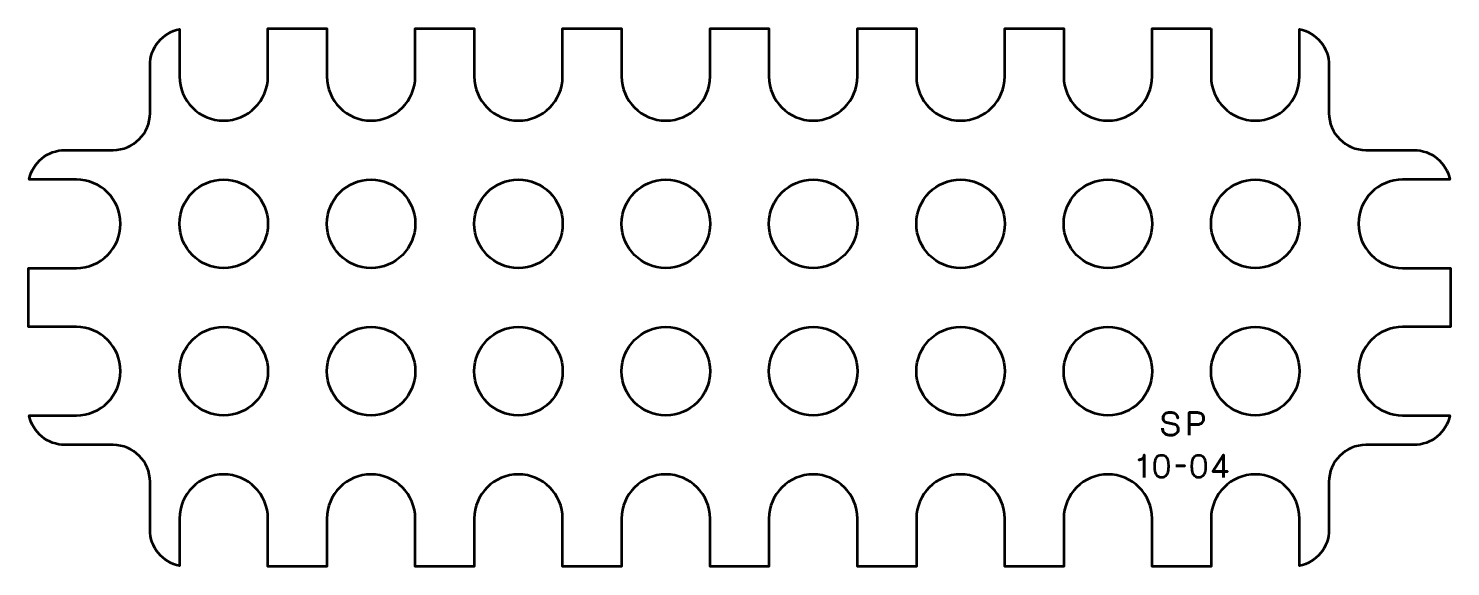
# Model space of a CAD drawing. Header units: centimetres. Extents: x -13.2 to 6.1, y -17.5 to -10.2.
import ezdxf

# ---------------------------------------------------------------- set-up
doc = ezdxf.new("R2010")
doc.units = ezdxf.units.CM
doc.header["$MEASUREMENT"] = 0
doc.layers.add('Layer 1', color=7, linetype='Continuous')

msp = doc.modelspace()

# ---------------------------------------------------------------- linework, layer by layer
at = {"layer": 'Layer 1', "color": 250, "lineweight": 53}
for centre in [(-10.5, -12.84998), (-8.5, -12.84998), (-6.5, -12.84998), (-4.5, -12.84998), (-2.5, -12.84998), (-0.5, -12.84998), (1.5, -12.84998), (3.5, -12.84998), (-10.5, -14.84998), (-8.5, -14.84998), (-6.5, -14.84998), (-4.5, -14.84998), (-2.5, -14.84998), (-0.5, -14.84998), (1.5, -14.84998), (3.5, -14.84998)]:
    msp.add_ellipse(centre, major_axis=(0, 0.6), ratio=1, dxfattribs=at)
msp.add_open_spline([(2.9, -10.2), (2.9, -10.2), (2.09999, -10.2), (2.09999, -10.2), (2.09999, -10.2), (2.09999, -10.2), (2.1, -10.84998), (2.1, -10.84998), (2.1, -10.84998), (2.1, -11.1813), (1.83132, -11.44998), (1.5, -11.44998), (1.5, -11.44998), (1.16868, -11.44998), (0.9, -11.1813), (0.9, -10.84998), (0.9, -10.84998), (0.9, -10.84998), (0.9, -10.2), (0.9, -10.2), (0.9, -10.2), (0.9, -10.2), (0.09999, -10.2), (0.09999, -10.2), (0.09999, -10.2), (0.09999, -10.2), (0.1, -10.84998), (0.1, -10.84998), (0.1, -10.84998), (0.1, -11.1813), (-0.16868, -11.44998), (-0.5, -11.44998), (-0.5, -11.44998), (-0.83132, -11.44998), (-1.1, -11.1813), (-1.1, -10.84998), (-1.1, -10.84998), (-1.1, -10.84998), (-1.1, -10.2), (-1.1, -10.2), (-1.1, -10.2), (-1.1, -10.2), (-1.90001, -10.2), (-1.90001, -10.2), (-1.90001, -10.2), (-1.90001, -10.2), (-1.9, -10.84998), (-1.9, -10.84998), (-1.9, -10.84998), (-1.9, -11.1813), (-2.16868, -11.44998), (-2.5, -11.44998), (-2.5, -11.44998), (-2.83132, -11.44998), (-3.1, -11.1813), (-3.1, -10.84998), (-3.1, -10.84998), (-3.1, -10.84998), (-3.1, -10.2), (-3.1, -10.2), (-3.1, -10.2), (-3.1, -10.2), (-3.90001, -10.2), (-3.90001, -10.2), (-3.90001, -10.2), (-3.90001, -10.2), (-3.9, -10.84998), (-3.9, -10.84998), (-3.9, -10.84998), (-3.9, -11.1813), (-4.16868, -11.44998), (-4.5, -11.44998), (-4.5, -11.44998), (-4.83132, -11.44998), (-5.1, -11.1813), (-5.1, -10.84998), (-5.1, -10.84998), (-5.1, -10.84998), (-5.1, -10.2), (-5.1, -10.2), (-5.1, -10.2), (-5.1, -10.2), (-5.90001, -10.2), (-5.90001, -10.2), (-5.90001, -10.2), (-5.90001, -10.2), (-5.9, -10.84998), (-5.9, -10.84998), (-5.9, -10.84998), (-5.9, -11.1813), (-6.16868, -11.44998), (-6.5, -11.44998), (-6.5, -11.44998), (-6.83132, -11.44998), (-7.1, -11.1813), (-7.1, -10.84998), (-7.1, -10.84998), (-7.1, -10.84998), (-7.1, -10.2), (-7.1, -10.2), (-7.1, -10.2), (-7.1, -10.2), (-7.90001, -10.2), (-7.90001, -10.2), (-7.90001, -10.2), (-7.90001, -10.2), (-7.9, -10.84998), (-7.9, -10.84998), (-7.9, -10.84998), (-7.9, -11.1813), (-8.16868, -11.44998), (-8.5, -11.44998), (-8.5, -11.44998), (-8.83132, -11.44998), (-9.1, -11.1813), (-9.1, -10.84998), (-9.1, -10.84998), (-9.1, -10.84998), (-9.1, -10.2), (-9.1, -10.2), (-9.1, -10.2), (-9.1, -10.2), (-9.90001, -10.2), (-9.90001, -10.2), (-9.90001, -10.2), (-9.90001, -10.2), (-9.9, -10.84998), (-9.9, -10.84998), (-9.9, -10.84998), (-9.9, -11.1813), (-10.16868, -11.44998), (-10.5, -11.44998), (-10.5, -11.44998), (-10.83132, -11.44998), (-11.1, -11.1813), (-11.1, -10.84998), (-11.1, -10.84998), (-11.1, -10.84998), (-11.1, -10.21001), (-11.1, -10.21001), (-11.1, -10.21001), (-11.3282, -10.25634), (-11.50004, -10.45814), (-11.50004, -10.7), (-11.50004, -10.7), (-11.50004, -10.7), (-11.50004, -11.35), (-11.50004, -11.35), (-11.50004, -11.35), (-11.50004, -11.62609), (-11.72395, -11.85), (-12.00004, -11.85), (-12.00004, -11.85), (-12.00004, -11.85), (-12.65004, -11.85), (-12.65004, -11.85), (-12.65004, -11.85), (-12.89188, -11.85), (-13.09367, -12.02181), (-13.14002, -12.24998), (-13.14002, -12.24998), (-13.14002, -12.24998), (-12.5, -12.24998), (-12.5, -12.24998), (-12.5, -12.24998), (-12.16868, -12.24998), (-11.9, -12.51866), (-11.9, -12.84998), (-11.9, -12.84998), (-11.9, -13.1813), (-12.16868, -13.44998), (-12.5, -13.44997), (-12.5, -13.44997), (-12.5, -13.44997), (-13.15004, -13.44998), (-13.15004, -13.44998), (-13.15004, -13.44998), (-13.15004, -13.44998), (-13.15004, -14.24998), (-13.15004, -14.24998), (-13.15004, -14.24998), (-13.15004, -14.24998), (-12.5, -14.24998), (-12.5, -14.24998), (-12.5, -14.24998), (-12.16868, -14.24998), (-11.9, -14.51866), (-11.9, -14.84998), (-11.9, -14.84998), (-11.9, -15.1813), (-12.16868, -15.44998), (-12.5, -15.44997), (-12.5, -15.44997), (-12.5, -15.44997), (-13.14003, -15.44998), (-13.14003, -15.44998), (-13.14003, -15.44998), (-13.09369, -15.67818), (-12.89189, -15.85), (-12.65004, -15.85), (-12.65004, -15.85), (-12.65004, -15.85), (-12.00004, -15.85), (-12.00004, -15.85), (-12.00004, -15.85), (-11.72395, -15.85), (-11.50004, -16.07391), (-11.50004, -16.35), (-11.50004, -16.35), (-11.50004, -16.35), (-11.50004, -17), (-11.50004, -17), (-11.50004, -17), (-11.50004, -17.24186), (-11.3282, -17.44366), (-11.1, -17.48999), (-11.1, -17.48999), (-11.1, -17.48999), (-11.1, -16.84998), (-11.1, -16.84998), (-11.1, -16.84998), (-11.1, -16.51866), (-10.83132, -16.24998), (-10.5, -16.24998), (-10.5, -16.24998), (-10.16868, -16.24998), (-9.9, -16.51866), (-9.90001, -16.84998), (-9.90001, -16.84998), (-9.90001, -16.84998), (-9.9, -17.5), (-9.9, -17.5), (-9.9, -17.5), (-9.9, -17.5), (-9.1, -17.5), (-9.1, -17.5), (-9.1, -17.5), (-9.1, -17.5), (-9.1, -16.84998), (-9.1, -16.84998), (-9.1, -16.84998), (-9.1, -16.51866), (-8.83132, -16.24998), (-8.5, -16.24998), (-8.5, -16.24998), (-8.16868, -16.24998), (-7.9, -16.51866), (-7.90001, -16.84998), (-7.90001, -16.84998), (-7.90001, -16.84998), (-7.9, -17.5), (-7.9, -17.5), (-7.9, -17.5), (-7.9, -17.5), (-7.1, -17.5), (-7.1, -17.5), (-7.1, -17.5), (-7.1, -17.5), (-7.1, -16.84998), (-7.1, -16.84998), (-7.1, -16.84998), (-7.1, -16.51866), (-6.83132, -16.24998), (-6.5, -16.24998), (-6.5, -16.24998), (-6.16868, -16.24998), (-5.9, -16.51866), (-5.90001, -16.84998), (-5.90001, -16.84998), (-5.90001, -16.84998), (-5.9, -17.5), (-5.9, -17.5), (-5.9, -17.5), (-5.9, -17.5), (-5.1, -17.5), (-5.1, -17.5), (-5.1, -17.5), (-5.1, -17.5), (-5.1, -16.84998), (-5.1, -16.84998), (-5.1, -16.84998), (-5.1, -16.51866), (-4.83132, -16.24998), (-4.5, -16.24998), (-4.5, -16.24998), (-4.16868, -16.24998), (-3.9, -16.51866), (-3.90001, -16.84998), (-3.90001, -16.84998), (-3.90001, -16.84998), (-3.9, -17.5), (-3.9, -17.5), (-3.9, -17.5), (-3.9, -17.5), (-3.1, -17.5), (-3.1, -17.5), (-3.1, -17.5), (-3.1, -17.5), (-3.1, -16.84998), (-3.1, -16.84998), (-3.1, -16.84998), (-3.1, -16.51866), (-2.83132, -16.24998), (-2.5, -16.24998), (-2.5, -16.24998), (-2.16868, -16.24998), (-1.9, -16.51866), (-1.90001, -16.84998), (-1.90001, -16.84998), (-1.90001, -16.84998), (-1.9, -17.5), (-1.9, -17.5), (-1.9, -17.5), (-1.9, -17.5), (-1.1, -17.5), (-1.1, -17.5), (-1.1, -17.5), (-1.1, -17.5), (-1.1, -16.84998), (-1.1, -16.84998), (-1.1, -16.84998), (-1.1, -16.51866), (-0.83132, -16.24998), (-0.5, -16.24998), (-0.5, -16.24998), (-0.16868, -16.24998), (0.1, -16.51866), (0.09999, -16.84998), (0.09999, -16.84998), (0.09999, -16.84998), (0.1, -17.5), (0.1, -17.5), (0.1, -17.5), (0.1, -17.5), (0.9, -17.5), (0.9, -17.5), (0.9, -17.5), (0.9, -17.5), (0.9, -16.84998), (0.9, -16.84998), (0.9, -16.84998), (0.9, -16.51866), (1.16868, -16.24998), (1.5, -16.24998), (1.5, -16.24998), (1.83132, -16.24998), (2.1, -16.51866), (2.09999, -16.84998), (2.09999, -16.84998), (2.09999, -16.84998), (2.1, -17.5), (2.1, -17.5), (2.1, -17.5), (2.1, -17.5), (2.9, -17.5), (2.9, -17.5), (2.9, -17.5), (2.9, -17.5), (2.9, -16.84998), (2.9, -16.84998), (2.9, -16.84998), (2.9, -16.51866), (3.16868, -16.24998), (3.5, -16.24998), (3.5, -16.24998), (3.83132, -16.24998), (4.1, -16.51866), (4.09999, -16.84998), (4.09999, -16.84998), (4.09999, -16.84998), (4.1, -17.48998), (4.1, -17.48998), (4.1, -17.48998), (4.32817, -17.44363), (4.49996, -17.24183), (4.49996, -17), (4.49996, -17), (4.49996, -17), (4.49996, -16.35), (4.49996, -16.35), (4.49996, -16.35), (4.49996, -16.07391), (4.72387, -15.85), (4.99996, -15.85), (4.99996, -15.85), (4.99996, -15.85), (5.64996, -15.85), (5.64996, -15.85), (5.64996, -15.85), (5.89181, -15.85), (6.09361, -15.67817), (6.13995, -15.44997), (6.13995, -15.44997), (6.13995, -15.44997), (5.5, -15.44998), (5.5, -15.44998), (5.5, -15.44998), (5.16868, -15.44998), (4.9, -15.1813), (4.9, -14.84998), (4.9, -14.84998), (4.9, -14.51866), (5.16868, -14.24998), (5.5, -14.24998), (5.5, -14.24998), (5.5, -14.24998), (6.14996, -14.24998), (6.14996, -14.24998), (6.14996, -14.24998), (6.14996, -14.24998), (6.14996, -13.44997), (6.14996, -13.44997), (6.14996, -13.44997), (6.14996, -13.44997), (5.5, -13.44998), (5.5, -13.44998), (5.5, -13.44998), (5.16868, -13.44998), (4.9, -13.1813), (4.9, -12.84998), (4.9, -12.84998), (4.9, -12.51866), (5.16868, -12.24998), (5.5, -12.24998), (5.5, -12.24998), (5.5, -12.24998), (6.13994, -12.24998), (6.13994, -12.24998), (6.13994, -12.24998), (6.09359, -12.02181), (5.8918, -11.85), (5.64996, -11.85), (5.64996, -11.85), (5.64996, -11.85), (4.99996, -11.85), (4.99996, -11.85), (4.99996, -11.85), (4.72387, -11.85), (4.49996, -11.62609), (4.49996, -11.35), (4.49996, -11.35), (4.49996, -11.35), (4.49996, -10.7), (4.49996, -10.7), (4.49996, -10.7), (4.49996, -10.45817), (4.32816, -10.25638), (4.09999, -10.21002), (4.09999, -10.21002), (4.09999, -10.21002), (4.1, -10.84998), (4.1, -10.84998), (4.1, -10.84998), (4.1, -11.1813), (3.83132, -11.44998), (3.5, -11.44998), (3.5, -11.44998), (3.16868, -11.44998), (2.9, -11.1813), (2.9, -10.84998), (2.9, -10.84998), (2.9, -10.84998), (2.9, -10.2), (2.9, -10.2)], degree=3, knots=[0, 0, 0, 0, 0.00862069, 0.00862069, 0.00862069, 0.00862069, 0.01724138, 0.01724138, 0.01724138, 0.01724138, 0.02586207, 0.02586207, 0.02586207, 0.02586207, 0.03448276, 0.03448276, 0.03448276, 0.03448276, 0.04310345, 0.04310345, 0.04310345, 0.04310345, 0.05172414, 0.05172414, 0.05172414, 0.05172414, 0.06034483, 0.06034483, 0.06034483, 0.06034483, 0.06896552, 0.06896552, 0.06896552, 0.06896552, 0.07758621, 0.07758621, 0.07758621, 0.07758621, 0.0862069, 0.0862069, 0.0862069, 0.0862069, 0.09482759, 0.09482759, 0.09482759, 0.09482759, 0.10344828, 0.10344828, 0.10344828, 0.10344828, 0.11206897, 0.11206897, 0.11206897, 0.11206897, 0.12068966, 0.12068966, 0.12068966, 0.12068966, 0.12931034, 0.12931034, 0.12931034, 0.12931034, 0.13793103, 0.13793103, 0.13793103, 0.13793103, 0.14655172, 0.14655172, 0.14655172, 0.14655172, 0.15517241, 0.15517241, 0.15517241, 0.15517241, 0.1637931, 0.1637931, 0.1637931, 0.1637931, 0.17241379, 0.17241379, 0.17241379, 0.17241379, 0.18103448, 0.18103448, 0.18103448, 0.18103448, 0.18965517, 0.18965517, 0.18965517, 0.18965517, 0.19827586, 0.19827586, 0.19827586, 0.19827586, 0.20689655, 0.20689655, 0.20689655, 0.20689655, 0.21551724, 0.21551724, 0.21551724, 0.21551724, 0.22413793, 0.22413793, 0.22413793, 0.22413793, 0.23275862, 0.23275862, 0.23275862, 0.23275862, 0.24137931, 0.24137931, 0.24137931, 0.24137931, 0.25, 0.25, 0.25, 0.25, 0.25862069, 0.25862069, 0.25862069, 0.25862069, 0.26724138, 0.26724138, 0.26724138, 0.26724138, 0.27586207, 0.27586207, 0.27586207, 0.27586207, 0.28448276, 0.28448276, 0.28448276, 0.28448276, 0.29310345, 0.29310345, 0.29310345, 0.29310345, 0.30172414, 0.30172414, 0.30172414, 0.30172414, 0.31034483, 0.31034483, 0.31034483, 0.31034483, 0.31896552, 0.31896552, 0.31896552, 0.31896552, 0.32758621, 0.32758621, 0.32758621, 0.32758621, 0.3362069, 0.3362069, 0.3362069, 0.3362069, 0.34482759, 0.34482759, 0.34482759, 0.34482759, 0.35344828, 0.35344828, 0.35344828, 0.35344828, 0.36206897, 0.36206897, 0.36206897, 0.36206897, 0.37068966, 0.37068966, 0.37068966, 0.37068966, 0.37931034, 0.37931034, 0.37931034, 0.37931034, 0.38793103, 0.38793103, 0.38793103, 0.38793103, 0.39655172, 0.39655172, 0.39655172, 0.39655172, 0.40517241, 0.40517241, 0.40517241, 0.40517241, 0.4137931, 0.4137931, 0.4137931, 0.4137931, 0.42241379, 0.42241379, 0.42241379, 0.42241379, 0.43103448, 0.43103448, 0.43103448, 0.43103448, 0.43965517, 0.43965517, 0.43965517, 0.43965517, 0.44827586, 0.44827586, 0.44827586, 0.44827586, 0.45689655, 0.45689655, 0.45689655, 0.45689655, 0.46551724, 0.46551724, 0.46551724, 0.46551724, 0.47413793, 0.47413793, 0.47413793, 0.47413793, 0.48275862, 0.48275862, 0.48275862, 0.48275862, 0.49137931, 0.49137931, 0.49137931, 0.49137931, 0.5, 0.5, 0.5, 0.5, 0.50862069, 0.50862069, 0.50862069, 0.50862069, 0.51724138, 0.51724138, 0.51724138, 0.51724138, 0.52586207, 0.52586207, 0.52586207, 0.52586207, 0.53448276, 0.53448276, 0.53448276, 0.53448276, 0.54310345, 0.54310345, 0.54310345, 0.54310345, 0.55172414, 0.55172414, 0.55172414, 0.55172414, 0.56034483, 0.56034483, 0.56034483, 0.56034483, 0.56896552, 0.56896552, 0.56896552, 0.56896552, 0.57758621, 0.57758621, 0.57758621, 0.57758621, 0.5862069, 0.5862069, 0.5862069, 0.5862069, 0.59482759, 0.59482759, 0.59482759, 0.59482759, 0.60344828, 0.60344828, 0.60344828, 0.60344828, 0.61206897, 0.61206897, 0.61206897, 0.61206897, 0.62068966, 0.62068966, 0.62068966, 0.62068966, 0.62931034, 0.62931034, 0.62931034, 0.62931034, 0.63793103, 0.63793103, 0.63793103, 0.63793103, 0.64655172, 0.64655172, 0.64655172, 0.64655172, 0.65517241, 0.65517241, 0.65517241, 0.65517241, 0.6637931, 0.6637931, 0.6637931, 0.6637931, 0.67241379, 0.67241379, 0.67241379, 0.67241379, 0.68103448, 0.68103448, 0.68103448, 0.68103448, 0.68965517, 0.68965517, 0.68965517, 0.68965517, 0.69827586, 0.69827586, 0.69827586, 0.69827586, 0.70689655, 0.70689655, 0.70689655, 0.70689655, 0.71551724, 0.71551724, 0.71551724, 0.71551724, 0.72413793, 0.72413793, 0.72413793, 0.72413793, 0.73275862, 0.73275862, 0.73275862, 0.73275862, 0.74137931, 0.74137931, 0.74137931, 0.74137931, 0.75, 0.75, 0.75, 0.75, 0.75862069, 0.75862069, 0.75862069, 0.75862069, 0.76724138, 0.76724138, 0.76724138, 0.76724138, 0.77586207, 0.77586207, 0.77586207, 0.77586207, 0.78448276, 0.78448276, 0.78448276, 0.78448276, 0.79310345, 0.79310345, 0.79310345, 0.79310345, 0.80172414, 0.80172414, 0.80172414, 0.80172414, 0.81034483, 0.81034483, 0.81034483, 0.81034483, 0.81896552, 0.81896552, 0.81896552, 0.81896552, 0.82758621, 0.82758621, 0.82758621, 0.82758621, 0.8362069, 0.8362069, 0.8362069, 0.8362069, 0.84482759, 0.84482759, 0.84482759, 0.84482759, 0.85344828, 0.85344828, 0.85344828, 0.85344828, 0.86206897, 0.86206897, 0.86206897, 0.86206897, 0.87068966, 0.87068966, 0.87068966, 0.87068966, 0.87931034, 0.87931034, 0.87931034, 0.87931034, 0.88793103, 0.88793103, 0.88793103, 0.88793103, 0.89655172, 0.89655172, 0.89655172, 0.89655172, 0.90517241, 0.90517241, 0.90517241, 0.90517241, 0.9137931, 0.9137931, 0.9137931, 0.9137931, 0.92241379, 0.92241379, 0.92241379, 0.92241379, 0.93103448, 0.93103448, 0.93103448, 0.93103448, 0.93965517, 0.93965517, 0.93965517, 0.93965517, 0.94827586, 0.94827586, 0.94827586, 0.94827586, 0.95689655, 0.95689655, 0.95689655, 0.95689655, 0.96551724, 0.96551724, 0.96551724, 0.96551724, 0.97413793, 0.97413793, 0.97413793, 0.97413793, 0.98275862, 0.98275862, 0.98275862, 0.98275862, 0.99137931, 0.99137931, 0.99137931, 0.99137931, 1, 1, 1, 1], dxfattribs=at)
at = {"layer": 'Layer 1', "color": 30, "lineweight": 53}
for points, knots in [([(2.24156, -15.62409), (2.2417, -15.64096), (2.24466, -15.65542), (2.25059, -15.66749), (2.25059, -15.66749), (2.25645, -15.67948), (2.26463, -15.68929), (2.27493, -15.69691), (2.27493, -15.69691), (2.2853, -15.70446), (2.29723, -15.71003), (2.3107, -15.71363), (2.3107, -15.71363), (2.32411, -15.71716), (2.3385, -15.71892), (2.35374, -15.71892), (2.35374, -15.71892), (2.36912, -15.71885), (2.38295, -15.71659), (2.3953, -15.71229), (2.3953, -15.71229), (2.40758, -15.70798), (2.41809, -15.7022), (2.42691, -15.69493), (2.42691, -15.69493), (2.43566, -15.68766), (2.44243, -15.67955), (2.44723, -15.67052), (2.44723, -15.67052), (2.45203, -15.66149), (2.45457, -15.65225), (2.45492, -15.64272), (2.45492, -15.64272), (2.45534, -15.63023), (2.45351, -15.6188), (2.44949, -15.6085), (2.44949, -15.6085), (2.44546, -15.5982), (2.43925, -15.58959), (2.43086, -15.58254), (2.43086, -15.58254), (2.42253, -15.57548), (2.41202, -15.57054), (2.39946, -15.56779), (2.39946, -15.56779), (2.39946, -15.56779), (2.29575, -15.54535), (2.29575, -15.54535), (2.29575, -15.54535), (2.28601, -15.54331), (2.27761, -15.53985), (2.2707, -15.53505), (2.2707, -15.53505), (2.26378, -15.53019), (2.25842, -15.52348), (2.25475, -15.51487), (2.25475, -15.51487), (2.25108, -15.50634), (2.24918, -15.49547), (2.24918, -15.48228), (2.24918, -15.48228), (2.24918, -15.47226), (2.25123, -15.46281), (2.25539, -15.45392), (2.25539, -15.45392), (2.25948, -15.44503), (2.26555, -15.43719), (2.27352, -15.43028), (2.27352, -15.43028), (2.28149, -15.42344), (2.29137, -15.41807), (2.30308, -15.41419), (2.30308, -15.41419), (2.31487, -15.41024), (2.32834, -15.40827), (2.34358, -15.4082), (2.34358, -15.4082), (2.35889, -15.4082), (2.37293, -15.40996), (2.38577, -15.41349), (2.38577, -15.41349), (2.39854, -15.41702), (2.40962, -15.4221), (2.41893, -15.42887), (2.41893, -15.42887), (2.42825, -15.43564), (2.43544, -15.44397), (2.44038, -15.4537), (2.44038, -15.4537), (2.44532, -15.46351), (2.44765, -15.47473), (2.4473, -15.48736), (2.4473, -15.48736), (2.44765, -15.47473), (2.44532, -15.46351), (2.44038, -15.4537), (2.44038, -15.4537), (2.43544, -15.44397), (2.42825, -15.43564), (2.41893, -15.42887), (2.41893, -15.42887), (2.40962, -15.4221), (2.39854, -15.41702), (2.38577, -15.41349), (2.38577, -15.41349), (2.37293, -15.40996), (2.35889, -15.4082), (2.34358, -15.4082), (2.34358, -15.4082), (2.32834, -15.40827), (2.31487, -15.41024), (2.30308, -15.41419), (2.30308, -15.41419), (2.29137, -15.41807), (2.28149, -15.42344), (2.27352, -15.43028), (2.27352, -15.43028), (2.26555, -15.43719), (2.25948, -15.44503), (2.25539, -15.45392), (2.25539, -15.45392), (2.25123, -15.46281), (2.24918, -15.47226), (2.24918, -15.48228), (2.24918, -15.48228), (2.24918, -15.49547), (2.25101, -15.50634), (2.25454, -15.5148), (2.25454, -15.5148), (2.25814, -15.52334), (2.26343, -15.52997), (2.27035, -15.53484), (2.27035, -15.53484), (2.27726, -15.53964), (2.28573, -15.54317), (2.29575, -15.54535), (2.29575, -15.54535), (2.29575, -15.54535), (2.39946, -15.56779), (2.39946, -15.56779), (2.39946, -15.56779), (2.4123, -15.57054), (2.42289, -15.57548), (2.43121, -15.58254), (2.43121, -15.58254), (2.43961, -15.58959), (2.44575, -15.5982), (2.4497, -15.6085), (2.4497, -15.6085), (2.45358, -15.6188), (2.45534, -15.63023), (2.45492, -15.64272), (2.45492, -15.64272), (2.45457, -15.65225), (2.45203, -15.66149), (2.44723, -15.67052), (2.44723, -15.67052), (2.44243, -15.67955), (2.43566, -15.68766), (2.42691, -15.69493), (2.42691, -15.69493), (2.41809, -15.7022), (2.40758, -15.70798), (2.3953, -15.71229), (2.3953, -15.71229), (2.38295, -15.71659), (2.36912, -15.71885), (2.35374, -15.71892), (2.35374, -15.71892), (2.3385, -15.71892), (2.32411, -15.71716), (2.3107, -15.71363), (2.3107, -15.71363), (2.29723, -15.71003), (2.2853, -15.70446), (2.27493, -15.69691), (2.27493, -15.69691), (2.26463, -15.68929), (2.25645, -15.67948), (2.25059, -15.66749), (2.25059, -15.66749), (2.24466, -15.65542), (2.2417, -15.64096), (2.24156, -15.62409)], [0, 0, 0, 0, 0.02173913, 0.02173913, 0.02173913, 0.02173913, 0.04347826, 0.04347826, 0.04347826, 0.04347826, 0.06521739, 0.06521739, 0.06521739, 0.06521739, 0.08695652, 0.08695652, 0.08695652, 0.08695652, 0.10869565, 0.10869565, 0.10869565, 0.10869565, 0.13043478, 0.13043478, 0.13043478, 0.13043478, 0.15217391, 0.15217391, 0.15217391, 0.15217391, 0.17391304, 0.17391304, 0.17391304, 0.17391304, 0.19565217, 0.19565217, 0.19565217, 0.19565217, 0.2173913, 0.2173913, 0.2173913, 0.2173913, 0.23913043, 0.23913043, 0.23913043, 0.23913043, 0.26086957, 0.26086957, 0.26086957, 0.26086957, 0.2826087, 0.2826087, 0.2826087, 0.2826087, 0.30434783, 0.30434783, 0.30434783, 0.30434783, 0.32608696, 0.32608696, 0.32608696, 0.32608696, 0.34782609, 0.34782609, 0.34782609, 0.34782609, 0.36956522, 0.36956522, 0.36956522, 0.36956522, 0.39130435, 0.39130435, 0.39130435, 0.39130435, 0.41304348, 0.41304348, 0.41304348, 0.41304348, 0.43478261, 0.43478261, 0.43478261, 0.43478261, 0.45652174, 0.45652174, 0.45652174, 0.45652174, 0.47826087, 0.47826087, 0.47826087, 0.47826087, 0.5, 0.5, 0.5, 0.5, 0.52173913, 0.52173913, 0.52173913, 0.52173913, 0.54347826, 0.54347826, 0.54347826, 0.54347826, 0.56521739, 0.56521739, 0.56521739, 0.56521739, 0.58695652, 0.58695652, 0.58695652, 0.58695652, 0.60869565, 0.60869565, 0.60869565, 0.60869565, 0.63043478, 0.63043478, 0.63043478, 0.63043478, 0.65217391, 0.65217391, 0.65217391, 0.65217391, 0.67391304, 0.67391304, 0.67391304, 0.67391304, 0.69565217, 0.69565217, 0.69565217, 0.69565217, 0.7173913, 0.7173913, 0.7173913, 0.7173913, 0.73913043, 0.73913043, 0.73913043, 0.73913043, 0.76086957, 0.76086957, 0.76086957, 0.76086957, 0.7826087, 0.7826087, 0.7826087, 0.7826087, 0.80434783, 0.80434783, 0.80434783, 0.80434783, 0.82608696, 0.82608696, 0.82608696, 0.82608696, 0.84782609, 0.84782609, 0.84782609, 0.84782609, 0.86956522, 0.86956522, 0.86956522, 0.86956522, 0.89130435, 0.89130435, 0.89130435, 0.89130435, 0.91304348, 0.91304348, 0.91304348, 0.91304348, 0.93478261, 0.93478261, 0.93478261, 0.93478261, 0.95652174, 0.95652174, 0.95652174, 0.95652174, 0.97826087, 0.97826087, 0.97826087, 0.97826087, 1, 1, 1, 1]), ([(2.60351, -15.71638), (2.60351, -15.71638), (2.60351, -15.41116), (2.60351, -15.41116), (2.60351, -15.41116), (2.60351, -15.41116), (2.70088, -15.41116), (2.70088, -15.41116), (2.70088, -15.41116), (2.72035, -15.41123), (2.73636, -15.41342), (2.74899, -15.41765), (2.74899, -15.41765), (2.76155, -15.42181), (2.77143, -15.4276), (2.77856, -15.43494), (2.77856, -15.43494), (2.78568, -15.4422), (2.79076, -15.45053), (2.79387, -15.45991), (2.79387, -15.45991), (2.7969, -15.4693), (2.79866, -15.4791), (2.79909, -15.48948), (2.79909, -15.48948), (2.79958, -15.49985), (2.79838, -15.51001), (2.79556, -15.51988), (2.79556, -15.51988), (2.79267, -15.52976), (2.7878, -15.53872), (2.78081, -15.54677), (2.78081, -15.54677), (2.7739, -15.55481), (2.76452, -15.56123), (2.75273, -15.56596), (2.75273, -15.56596), (2.74095, -15.57075), (2.72635, -15.57315), (2.70892, -15.57329), (2.70892, -15.57329), (2.70892, -15.57329), (2.60351, -15.57329), (2.60351, -15.57329), (2.60351, -15.57329), (2.60351, -15.57329), (2.70892, -15.57329), (2.70892, -15.57329), (2.70892, -15.57329), (2.72599, -15.57315), (2.74046, -15.57075), (2.75217, -15.56596), (2.75217, -15.56596), (2.76395, -15.56123), (2.77334, -15.55481), (2.78039, -15.54677), (2.78039, -15.54677), (2.78738, -15.53872), (2.79239, -15.52976), (2.79535, -15.51988), (2.79535, -15.51988), (2.79831, -15.51001), (2.79958, -15.49985), (2.79909, -15.48948), (2.79909, -15.48948), (2.79866, -15.4791), (2.7969, -15.4693), (2.79373, -15.45991), (2.79373, -15.45991), (2.79062, -15.45053), (2.7854, -15.4422), (2.77827, -15.43494), (2.77827, -15.43494), (2.77108, -15.4276), (2.7612, -15.42181), (2.74864, -15.41765), (2.74864, -15.41765), (2.73601, -15.41342), (2.72014, -15.41123), (2.70088, -15.41116), (2.70088, -15.41116), (2.70088, -15.41116), (2.60351, -15.41116), (2.60351, -15.41116), (2.60351, -15.41116), (2.60351, -15.41116), (2.60351, -15.71638), (2.60351, -15.71638)], [0, 0, 0, 0, 0.04545455, 0.04545455, 0.04545455, 0.04545455, 0.09090909, 0.09090909, 0.09090909, 0.09090909, 0.13636364, 0.13636364, 0.13636364, 0.13636364, 0.18181818, 0.18181818, 0.18181818, 0.18181818, 0.22727273, 0.22727273, 0.22727273, 0.22727273, 0.27272727, 0.27272727, 0.27272727, 0.27272727, 0.31818182, 0.31818182, 0.31818182, 0.31818182, 0.36363636, 0.36363636, 0.36363636, 0.36363636, 0.40909091, 0.40909091, 0.40909091, 0.40909091, 0.45454545, 0.45454545, 0.45454545, 0.45454545, 0.5, 0.5, 0.5, 0.5, 0.54545455, 0.54545455, 0.54545455, 0.54545455, 0.59090909, 0.59090909, 0.59090909, 0.59090909, 0.63636364, 0.63636364, 0.63636364, 0.63636364, 0.68181818, 0.68181818, 0.68181818, 0.68181818, 0.72727273, 0.72727273, 0.72727273, 0.72727273, 0.77272727, 0.77272727, 0.77272727, 0.77272727, 0.81818182, 0.81818182, 0.81818182, 0.81818182, 0.86363636, 0.86363636, 0.86363636, 0.86363636, 0.90909091, 0.90909091, 0.90909091, 0.90909091, 0.95454545, 0.95454545, 0.95454545, 0.95454545, 1, 1, 1, 1]), ([(1.99329, -16.29169), (1.99329, -16.29169), (1.99329, -15.98647), (1.99329, -15.98647), (1.99329, -15.98647), (1.99322, -15.99684), (1.99138, -16.00573), (1.98785, -16.01314), (1.98785, -16.01314), (1.9844, -16.02062), (1.97981, -16.02676), (1.97417, -16.03169), (1.97417, -16.03169), (1.96852, -16.03663), (1.96245, -16.04058), (1.95596, -16.04355), (1.95596, -16.04355), (1.94947, -16.04644), (1.94319, -16.04863), (1.93712, -16.04997), (1.93712, -16.04997), (1.93099, -16.05138), (1.92576, -16.05223), (1.92132, -16.05251), (1.92132, -16.05251), (1.92576, -16.05223), (1.93099, -16.05138), (1.93712, -16.04997), (1.93712, -16.04997), (1.94319, -16.04863), (1.94947, -16.04644), (1.95596, -16.04355), (1.95596, -16.04355), (1.96245, -16.04058), (1.96852, -16.03663), (1.97417, -16.03169), (1.97417, -16.03169), (1.97981, -16.02676), (1.9844, -16.02062), (1.98785, -16.01314), (1.98785, -16.01314), (1.99138, -16.00573), (1.99322, -15.99684), (1.99329, -15.98647), (1.99329, -15.98647), (1.99329, -15.98647), (1.99329, -16.29169), (1.99329, -16.29169)], [0, 0, 0, 0, 0.08333333, 0.08333333, 0.08333333, 0.08333333, 0.16666667, 0.16666667, 0.16666667, 0.16666667, 0.25, 0.25, 0.25, 0.25, 0.33333333, 0.33333333, 0.33333333, 0.33333333, 0.41666667, 0.41666667, 0.41666667, 0.41666667, 0.5, 0.5, 0.5, 0.5, 0.58333333, 0.58333333, 0.58333333, 0.58333333, 0.66666667, 0.66666667, 0.66666667, 0.66666667, 0.75, 0.75, 0.75, 0.75, 0.83333333, 0.83333333, 0.83333333, 0.83333333, 0.91666667, 0.91666667, 0.91666667, 0.91666667, 1, 1, 1, 1]), ([(2.22781, -16.29169), (2.24262, -16.29162), (2.25539, -16.28901), (2.26605, -16.28393), (2.26605, -16.28393), (2.27663, -16.27885), (2.28545, -16.27158), (2.2925, -16.26234), (2.2925, -16.26234), (2.29949, -16.25303), (2.30499, -16.24202), (2.30908, -16.22932), (2.30908, -16.22932), (2.31311, -16.21662), (2.316, -16.20272), (2.31762, -16.18748), (2.31762, -16.18748), (2.31932, -16.17224), (2.32016, -16.15622), (2.32009, -16.13929), (2.32009, -16.13929), (2.32016, -16.12243), (2.31932, -16.10641), (2.31762, -16.09124), (2.31762, -16.09124), (2.316, -16.07607), (2.31311, -16.0621), (2.30908, -16.0494), (2.30908, -16.0494), (2.30499, -16.03677), (2.29949, -16.02577), (2.2925, -16.01638), (2.2925, -16.01638), (2.28545, -16.00707), (2.27663, -15.9998), (2.26605, -15.99472), (2.26605, -15.99472), (2.25539, -15.98957), (2.24262, -15.98696), (2.22781, -15.98689), (2.22781, -15.98689), (2.21299, -15.98696), (2.20022, -15.98957), (2.18956, -15.99472), (2.18956, -15.99472), (2.17898, -15.9998), (2.17016, -16.00707), (2.16311, -16.01638), (2.16311, -16.01638), (2.15612, -16.02577), (2.15062, -16.03677), (2.14653, -16.0494), (2.14653, -16.0494), (2.1425, -16.0621), (2.13961, -16.07607), (2.13799, -16.09124), (2.13799, -16.09124), (2.1363, -16.10641), (2.13545, -16.12243), (2.13552, -16.13929), (2.13552, -16.13929), (2.13545, -16.15622), (2.1363, -16.17224), (2.13799, -16.18748), (2.13799, -16.18748), (2.13961, -16.20272), (2.1425, -16.21662), (2.14653, -16.22932), (2.14653, -16.22932), (2.15062, -16.24202), (2.15612, -16.25303), (2.16311, -16.26234), (2.16311, -16.26234), (2.17016, -16.27158), (2.17898, -16.27885), (2.18956, -16.28393), (2.18956, -16.28393), (2.20022, -16.28901), (2.21299, -16.29162), (2.22781, -16.29169)], [0, 0, 0, 0, 0.05, 0.05, 0.05, 0.05, 0.1, 0.1, 0.1, 0.1, 0.15, 0.15, 0.15, 0.15, 0.2, 0.2, 0.2, 0.2, 0.25, 0.25, 0.25, 0.25, 0.3, 0.3, 0.3, 0.3, 0.35, 0.35, 0.35, 0.35, 0.4, 0.4, 0.4, 0.4, 0.45, 0.45, 0.45, 0.45, 0.5, 0.5, 0.5, 0.5, 0.55, 0.55, 0.55, 0.55, 0.6, 0.6, 0.6, 0.6, 0.65, 0.65, 0.65, 0.65, 0.7, 0.7, 0.7, 0.7, 0.75, 0.75, 0.75, 0.75, 0.8, 0.8, 0.8, 0.8, 0.85, 0.85, 0.85, 0.85, 0.9, 0.9, 0.9, 0.9, 0.95, 0.95, 0.95, 0.95, 1, 1, 1, 1]), ([(2.22781, -16.29169), (2.24262, -16.29162), (2.25539, -16.28901), (2.26605, -16.28393), (2.26605, -16.28393), (2.27663, -16.27885), (2.28545, -16.27158), (2.2925, -16.26234), (2.2925, -16.26234), (2.29949, -16.25303), (2.30499, -16.24202), (2.30908, -16.22932), (2.30908, -16.22932), (2.31311, -16.21662), (2.316, -16.20272), (2.31762, -16.18748), (2.31762, -16.18748), (2.31932, -16.17224), (2.32016, -16.15622), (2.32009, -16.13929), (2.32009, -16.13929), (2.32016, -16.12243), (2.31932, -16.10641), (2.31762, -16.09124), (2.31762, -16.09124), (2.316, -16.07607), (2.31311, -16.0621), (2.30908, -16.0494), (2.30908, -16.0494), (2.30499, -16.03677), (2.29949, -16.02577), (2.2925, -16.01638), (2.2925, -16.01638), (2.28545, -16.00707), (2.27663, -15.9998), (2.26605, -15.99472), (2.26605, -15.99472), (2.25539, -15.98957), (2.24262, -15.98696), (2.22781, -15.98689), (2.22781, -15.98689), (2.21299, -15.98696), (2.20022, -15.98957), (2.18956, -15.99472), (2.18956, -15.99472), (2.17898, -15.9998), (2.17016, -16.00707), (2.16311, -16.01638), (2.16311, -16.01638), (2.15612, -16.02577), (2.15062, -16.03677), (2.14653, -16.0494), (2.14653, -16.0494), (2.1425, -16.0621), (2.13961, -16.07607), (2.13799, -16.09124), (2.13799, -16.09124), (2.1363, -16.10641), (2.13545, -16.12243), (2.13552, -16.13929), (2.13552, -16.13929), (2.13545, -16.15622), (2.1363, -16.17224), (2.13799, -16.18748), (2.13799, -16.18748), (2.13961, -16.20272), (2.1425, -16.21662), (2.14653, -16.22932), (2.14653, -16.22932), (2.15062, -16.24202), (2.15612, -16.25303), (2.16311, -16.26234), (2.16311, -16.26234), (2.17016, -16.27158), (2.17898, -16.27885), (2.18956, -16.28393), (2.18956, -16.28393), (2.20022, -16.28901), (2.21299, -16.29162), (2.22781, -16.29169)], [0, 0, 0, 0, 0.05, 0.05, 0.05, 0.05, 0.1, 0.1, 0.1, 0.1, 0.15, 0.15, 0.15, 0.15, 0.2, 0.2, 0.2, 0.2, 0.25, 0.25, 0.25, 0.25, 0.3, 0.3, 0.3, 0.3, 0.35, 0.35, 0.35, 0.35, 0.4, 0.4, 0.4, 0.4, 0.45, 0.45, 0.45, 0.45, 0.5, 0.5, 0.5, 0.5, 0.55, 0.55, 0.55, 0.55, 0.6, 0.6, 0.6, 0.6, 0.65, 0.65, 0.65, 0.65, 0.7, 0.7, 0.7, 0.7, 0.75, 0.75, 0.75, 0.75, 0.8, 0.8, 0.8, 0.8, 0.85, 0.85, 0.85, 0.85, 0.9, 0.9, 0.9, 0.9, 0.95, 0.95, 0.95, 0.95, 1, 1, 1, 1]), ([(2.73284, -16.29169), (2.74765, -16.29162), (2.76042, -16.28901), (2.77108, -16.28393), (2.77108, -16.28393), (2.78166, -16.27885), (2.79048, -16.27158), (2.79753, -16.26234), (2.79753, -16.26234), (2.80452, -16.25303), (2.81002, -16.24202), (2.81411, -16.22932), (2.81411, -16.22932), (2.81814, -16.21662), (2.82103, -16.20272), (2.82265, -16.18748), (2.82265, -16.18748), (2.82435, -16.17224), (2.82519, -16.15622), (2.82512, -16.13929), (2.82512, -16.13929), (2.82519, -16.12243), (2.82435, -16.10641), (2.82265, -16.09124), (2.82265, -16.09124), (2.82103, -16.07607), (2.81814, -16.0621), (2.81411, -16.0494), (2.81411, -16.0494), (2.81002, -16.03677), (2.80452, -16.02577), (2.79753, -16.01638), (2.79753, -16.01638), (2.79048, -16.00707), (2.78166, -15.9998), (2.77108, -15.99472), (2.77108, -15.99472), (2.76042, -15.98957), (2.74765, -15.98696), (2.73284, -15.98689), (2.73284, -15.98689), (2.71802, -15.98696), (2.70525, -15.98957), (2.69459, -15.99472), (2.69459, -15.99472), (2.68401, -15.9998), (2.67519, -16.00707), (2.66814, -16.01638), (2.66814, -16.01638), (2.66115, -16.02577), (2.65565, -16.03677), (2.65156, -16.0494), (2.65156, -16.0494), (2.64753, -16.0621), (2.64464, -16.07607), (2.64302, -16.09124), (2.64302, -16.09124), (2.64133, -16.10641), (2.64048, -16.12243), (2.64055, -16.13929), (2.64055, -16.13929), (2.64048, -16.15622), (2.64133, -16.17224), (2.64302, -16.18748), (2.64302, -16.18748), (2.64464, -16.20272), (2.64753, -16.21662), (2.65156, -16.22932), (2.65156, -16.22932), (2.65565, -16.24202), (2.66115, -16.25303), (2.66814, -16.26234), (2.66814, -16.26234), (2.67519, -16.27158), (2.68401, -16.27885), (2.69459, -16.28393), (2.69459, -16.28393), (2.70525, -16.28901), (2.71802, -16.29162), (2.73284, -16.29169)], [0, 0, 0, 0, 0.05, 0.05, 0.05, 0.05, 0.1, 0.1, 0.1, 0.1, 0.15, 0.15, 0.15, 0.15, 0.2, 0.2, 0.2, 0.2, 0.25, 0.25, 0.25, 0.25, 0.3, 0.3, 0.3, 0.3, 0.35, 0.35, 0.35, 0.35, 0.4, 0.4, 0.4, 0.4, 0.45, 0.45, 0.45, 0.45, 0.5, 0.5, 0.5, 0.5, 0.55, 0.55, 0.55, 0.55, 0.6, 0.6, 0.6, 0.6, 0.65, 0.65, 0.65, 0.65, 0.7, 0.7, 0.7, 0.7, 0.75, 0.75, 0.75, 0.75, 0.8, 0.8, 0.8, 0.8, 0.85, 0.85, 0.85, 0.85, 0.9, 0.9, 0.9, 0.9, 0.95, 0.95, 0.95, 0.95, 1, 1, 1, 1]), ([(2.73284, -16.29169), (2.74765, -16.29162), (2.76042, -16.28901), (2.77108, -16.28393), (2.77108, -16.28393), (2.78166, -16.27885), (2.79048, -16.27158), (2.79753, -16.26234), (2.79753, -16.26234), (2.80452, -16.25303), (2.81002, -16.24202), (2.81411, -16.22932), (2.81411, -16.22932), (2.81814, -16.21662), (2.82103, -16.20272), (2.82265, -16.18748), (2.82265, -16.18748), (2.82435, -16.17224), (2.82519, -16.15622), (2.82512, -16.13929), (2.82512, -16.13929), (2.82519, -16.12243), (2.82435, -16.10641), (2.82265, -16.09124), (2.82265, -16.09124), (2.82103, -16.07607), (2.81814, -16.0621), (2.81411, -16.0494), (2.81411, -16.0494), (2.81002, -16.03677), (2.80452, -16.02577), (2.79753, -16.01638), (2.79753, -16.01638), (2.79048, -16.00707), (2.78166, -15.9998), (2.77108, -15.99472), (2.77108, -15.99472), (2.76042, -15.98957), (2.74765, -15.98696), (2.73284, -15.98689), (2.73284, -15.98689), (2.71802, -15.98696), (2.70525, -15.98957), (2.69459, -15.99472), (2.69459, -15.99472), (2.68401, -15.9998), (2.67519, -16.00707), (2.66814, -16.01638), (2.66814, -16.01638), (2.66115, -16.02577), (2.65565, -16.03677), (2.65156, -16.0494), (2.65156, -16.0494), (2.64753, -16.0621), (2.64464, -16.07607), (2.64302, -16.09124), (2.64302, -16.09124), (2.64133, -16.10641), (2.64048, -16.12243), (2.64055, -16.13929), (2.64055, -16.13929), (2.64048, -16.15622), (2.64133, -16.17224), (2.64302, -16.18748), (2.64302, -16.18748), (2.64464, -16.20272), (2.64753, -16.21662), (2.65156, -16.22932), (2.65156, -16.22932), (2.65565, -16.24202), (2.66115, -16.25303), (2.66814, -16.26234), (2.66814, -16.26234), (2.67519, -16.27158), (2.68401, -16.27885), (2.69459, -16.28393), (2.69459, -16.28393), (2.70525, -16.28901), (2.71802, -16.29162), (2.73284, -16.29169)], [0, 0, 0, 0, 0.05, 0.05, 0.05, 0.05, 0.1, 0.1, 0.1, 0.1, 0.15, 0.15, 0.15, 0.15, 0.2, 0.2, 0.2, 0.2, 0.25, 0.25, 0.25, 0.25, 0.3, 0.3, 0.3, 0.3, 0.35, 0.35, 0.35, 0.35, 0.4, 0.4, 0.4, 0.4, 0.45, 0.45, 0.45, 0.45, 0.5, 0.5, 0.5, 0.5, 0.55, 0.55, 0.55, 0.55, 0.6, 0.6, 0.6, 0.6, 0.65, 0.65, 0.65, 0.65, 0.7, 0.7, 0.7, 0.7, 0.75, 0.75, 0.75, 0.75, 0.8, 0.8, 0.8, 0.8, 0.85, 0.85, 0.85, 0.85, 0.9, 0.9, 0.9, 0.9, 0.95, 0.95, 0.95, 0.95, 1, 1, 1, 1]), ([(3.06938, -16.29169), (3.06938, -16.29169), (3.06938, -15.98647), (3.06938, -15.98647), (3.06938, -15.98647), (3.06938, -15.98647), (2.92545, -16.21041), (2.92545, -16.21041), (2.92545, -16.21041), (2.92545, -16.21041), (3.12357, -16.21041), (3.12357, -16.21041), (3.12357, -16.21041), (3.12357, -16.21041), (2.92545, -16.21041), (2.92545, -16.21041), (2.92545, -16.21041), (2.92545, -16.21041), (3.06938, -15.98647), (3.06938, -15.98647), (3.06938, -15.98647), (3.06938, -15.98647), (3.06938, -16.29169), (3.06938, -16.29169)], [0, 0, 0, 0, 0.16666667, 0.16666667, 0.16666667, 0.16666667, 0.33333333, 0.33333333, 0.33333333, 0.33333333, 0.5, 0.5, 0.5, 0.5, 0.66666667, 0.66666667, 0.66666667, 0.66666667, 0.83333333, 0.83333333, 0.83333333, 0.83333333, 1, 1, 1, 1]), ([(2.42042, -16.13209), (2.42042, -16.13209), (2.54361, -16.13209), (2.54361, -16.13209), (2.54361, -16.13209), (2.54361, -16.13209), (2.42042, -16.13209), (2.42042, -16.13209)], [0, 0, 0, 0, 0.5, 0.5, 0.5, 0.5, 1, 1, 1, 1])]:
    msp.add_open_spline(points, degree=3, knots=knots, dxfattribs=at)

doc.saveas('drawing.dxf')
